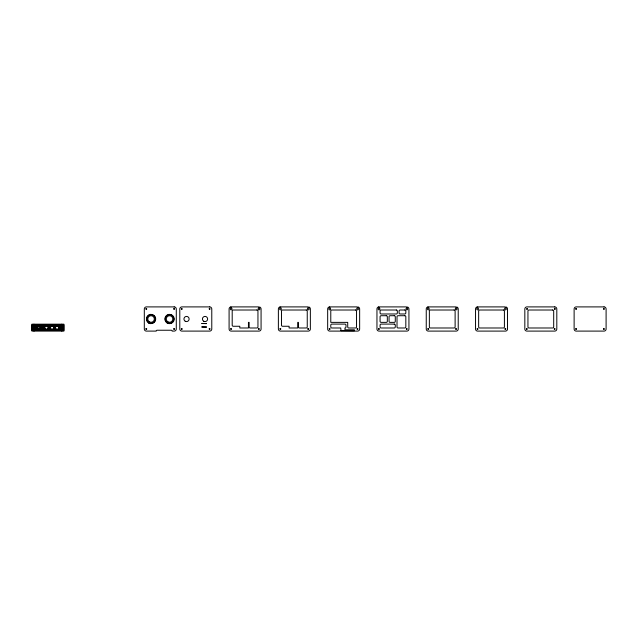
<?xml version="1.0" encoding="UTF-8"?>
<svg xmlns="http://www.w3.org/2000/svg" width="638" height="638" viewBox="0 0 638 638"><rect width="100%" height="100%" fill="white"/><g stroke="black" fill="none" stroke-linecap="round" stroke-linejoin="round"><path stroke-width="0.96" d="M31.9 324.878L63.904 324.878L63.904 331.098L31.924 331.098L31.9 324.184L63.88 324.184L63.88 324.878M31.924 325.571L63.904 325.571M31.924 326.257L63.904 326.257M31.924 326.951L45.003 326.951M47.914 326.951L50.825 326.951M53.728 326.951L55.665 326.951M58.576 326.951L63.904 326.951M31.924 327.645L37.251 327.645M40.162 327.645L45.003 327.645M47.914 327.645L49.852 327.645M53.728 327.645L55.665 327.645M58.576 327.645L63.904 327.645M31.924 328.331L45.003 328.331M47.914 328.331L50.825 328.331M53.728 328.331L55.665 328.331M58.576 328.331L63.904 328.331M31.924 329.025L63.904 329.025M31.924 329.718L63.904 329.718M31.924 330.412L63.904 330.412M62.173 325.571L62.173 329.718M61.806 324.184L61.83 325.571M61.83 329.718L61.83 331.098M61.487 325.571L61.487 329.718M34.34 324.878L34.34 329.718M33.997 325.571L33.974 324.184M33.997 329.718L33.997 331.098M33.654 324.878L33.654 329.718M230.812 306.934L230.812 308.186A0.861 0.861 0 0 0 230.477 309.502A0.861 0.861 0 0 0 231.841 309.502A0.861 0.861 0 0 0 231.506 308.186L231.506 306.902L258.645 306.902L258.645 308.186A0.861 0.861 0 0 0 258.31 309.502A0.861 0.861 0 0 0 259.674 309.502A0.861 0.861 0 0 0 259.339 308.186L259.594 306.99A2.074 2.074 0 0 1 261.07 308.975L261.07 329.025A2.074 2.074 0 0 1 258.988 331.098L231.163 331.098A2.074 2.074 0 0 1 229.09 329.025L229.09 308.975A2.074 2.074 0 0 1 230.557 306.99L230.812 306.934M280.106 306.934L280.106 308.186A0.861 0.861 0 0 0 279.771 309.502A0.861 0.861 0 0 0 281.135 309.502A0.861 0.861 0 0 0 280.8 308.186L280.8 306.902L307.939 306.902L307.931 308.186A0.861 0.861 0 0 0 307.604 309.502A0.861 0.861 0 0 0 308.967 309.502A0.861 0.861 0 0 0 308.632 308.186L308.888 306.99A2.074 2.074 0 0 1 310.355 308.975L310.355 329.025A2.074 2.074 0 0 1 308.282 331.098L280.449 331.098A2.074 2.074 0 0 1 278.375 329.025L278.375 308.975A2.074 2.074 0 0 1 279.851 306.99L280.106 306.934M329.399 306.934L329.391 308.186A0.861 0.861 0 0 0 329.056 309.502A0.861 0.861 0 0 0 330.42 309.502A0.861 0.861 0 0 0 330.093 308.186L330.085 306.902L357.224 306.902L357.224 308.186A0.861 0.861 0 0 0 356.889 309.502A0.861 0.861 0 0 0 358.253 309.502A0.861 0.861 0 0 0 357.918 308.186L358.173 306.99A2.074 2.074 0 0 1 359.649 308.975L359.649 329.025A2.074 2.074 0 0 1 357.575 331.098L329.742 331.098A2.074 2.074 0 0 1 327.669 329.025L327.669 308.975A2.074 2.074 0 0 1 329.136 306.99L329.399 306.934M378.685 306.934L378.685 308.186A0.861 0.861 0 0 0 378.35 309.502A0.861 0.861 0 0 0 379.714 309.502A0.861 0.861 0 0 0 379.379 308.186L379.379 306.902L406.518 306.902L406.518 308.186A0.861 0.861 0 0 0 406.183 309.502A0.861 0.861 0 0 0 407.546 309.502A0.861 0.861 0 0 0 407.211 308.186L407.467 306.99A2.074 2.074 0 0 1 408.934 308.975L408.934 329.025A2.074 2.074 0 0 1 406.861 331.098L379.036 331.098A2.074 2.074 0 0 1 376.954 329.025L376.954 308.975A2.074 2.074 0 0 1 378.43 306.99L378.685 306.934M427.978 306.934L427.97 308.186A0.861 0.861 0 0 0 427.643 309.502A0.861 0.861 0 0 0 429.007 309.502A0.861 0.861 0 0 0 428.672 308.186L428.672 306.902L455.811 306.902L455.803 308.186A0.861 0.861 0 0 0 455.476 309.502A0.861 0.861 0 0 0 456.832 309.502A0.861 0.861 0 0 0 456.505 308.186L456.76 306.99A2.074 2.074 0 0 1 458.228 308.975L458.228 329.025A2.074 2.074 0 0 1 456.154 331.098L428.321 331.098A2.074 2.074 0 0 1 426.248 329.025L426.248 308.975A2.074 2.074 0 0 1 427.715 306.99L427.978 306.934M477.264 306.934L477.264 308.186A0.861 0.861 0 0 0 476.929 309.502A0.861 0.861 0 0 0 478.293 309.502A0.861 0.861 0 0 0 477.966 308.186L477.958 306.902L505.097 306.902L505.097 308.186A0.861 0.861 0 0 0 504.762 309.502A0.861 0.861 0 0 0 506.125 309.502A0.861 0.861 0 0 0 505.79 308.186L506.046 306.99A2.074 2.074 0 0 1 507.521 308.975L507.521 329.025A2.074 2.074 0 0 1 505.448 331.098L477.615 331.098A2.074 2.074 0 0 1 475.541 329.025L475.541 308.975A2.074 2.074 0 0 1 477.009 306.99L477.264 306.934M555.251 308.912C554.334 310.778 553.928 307.309 555.251 308.912M527.419 308.928C526.446 310.77 526.159 307.277 527.419 308.928M145.887 308.84C146.517 310.818 147.426 307.444 145.887 308.84M145.887 328.889C146.517 330.875 147.426 327.493 145.887 328.889M173.711 308.84C174.349 310.818 175.259 307.444 173.711 308.84M173.711 328.889C174.349 330.875 175.259 327.493 173.711 328.889M181.367 308.84C182.005 310.818 182.907 307.444 181.367 308.84M181.367 328.889C182.005 330.875 182.907 327.493 181.367 328.889M201.847 323.514L206.505 323.578L201.871 323.45M201.847 326.975L206.505 327.039L201.847 326.975M209.2 308.84C209.838 310.818 210.739 307.444 209.2 308.84M209.2 328.889C209.838 330.875 210.739 327.493 209.2 328.889M230.661 328.889C231.291 330.875 232.2 327.493 230.661 328.889M258.494 328.889C259.124 330.875 260.033 327.493 258.494 328.889M279.946 328.889C280.584 330.875 281.494 327.493 279.946 328.889M307.779 328.889C308.417 330.875 309.318 327.493 307.779 328.889M329.24 328.889C329.878 330.875 330.779 327.493 329.24 328.889M341.067 330.667L340.716 327.988L331.816 327.988A1.037 1.037 0 0 1 330.779 326.951L330.779 325.133A1.037 1.037 0 0 1 331.816 324.096L344.951 324.096A1.037 1.037 0 0 1 345.987 325.133L345.987 326.951A1.037 1.037 0 0 1 344.951 327.988L344.951 329.806L354.377 329.806L354.353 330.755L341.067 330.667M357.073 328.889C357.711 330.875 358.612 327.493 357.073 328.889M378.533 328.889C379.163 330.875 380.073 327.493 378.533 328.889M406.366 328.889C406.996 330.875 407.905 327.493 406.366 328.889M427.819 328.889C428.457 330.875 429.358 327.493 427.819 328.889M455.652 328.889C456.29 330.875 457.191 327.493 455.652 328.889M477.112 328.889C477.75 330.875 478.652 327.493 477.112 328.889M504.945 328.889C505.575 330.875 506.484 327.493 504.945 328.889M526.406 328.889C527.036 330.875 527.945 327.493 526.406 328.889M554.231 328.889C554.869 330.875 555.778 327.493 554.231 328.889M575.691 308.84C576.329 310.818 577.231 307.444 575.691 308.84M575.691 328.889C576.329 330.875 577.231 327.493 575.691 328.889M603.524 308.84C604.162 310.818 605.063 307.444 603.524 308.84M603.524 328.889C604.162 330.875 605.063 327.493 603.524 328.889M174.214 306.902L146.381 306.902A2.074 2.074 0 0 0 144.308 308.975L144.308 329.025A2.074 2.074 0 0 0 146.381 331.098L156.238 331.098A0.861 0.861 0 0 1 157.1 330.237L171.279 330.237A0.861 0.861 0 0 1 172.14 331.098L174.214 331.098A2.074 2.074 0 0 0 176.287 329.025L176.287 308.975A2.074 2.074 0 0 0 174.214 306.902M209.703 306.902L181.87 306.902A2.074 2.074 0 0 0 179.796 308.975L179.796 329.025A2.074 2.074 0 0 0 181.87 331.098L209.703 331.098A2.074 2.074 0 0 0 211.776 329.025L211.776 308.975A2.074 2.074 0 0 0 209.703 306.902M554.733 306.902L526.9 306.902A2.074 2.074 0 0 0 524.827 308.975L524.827 329.025A2.074 2.074 0 0 0 526.9 331.098L554.733 331.098A2.074 2.074 0 0 0 556.807 329.025L556.807 308.975A2.074 2.074 0 0 0 554.733 306.902M604.026 306.902L576.194 306.902A2.074 2.074 0 0 0 574.12 308.975L574.12 329.025A2.074 2.074 0 0 0 576.194 331.098L604.026 331.098A2.074 2.074 0 0 0 606.1 329.025L606.1 308.975A2.074 2.074 0 0 0 604.026 306.902M256.915 310.012L233.237 310.012A1.037 1.037 0 0 0 232.2 311.049L232.2 325.221A1.037 1.037 0 0 0 233.237 326.257L239.8 326.257L239.8 327.988L248.445 327.988L248.445 322.373L249.139 322.373L249.139 326.951A1.037 1.037 0 0 0 250.176 327.988L256.915 327.988A1.037 1.037 0 0 0 257.951 326.951L257.951 311.049A1.037 1.037 0 0 0 256.915 310.012M306.208 310.012L282.522 310.012A1.037 1.037 0 0 0 281.486 311.049L281.486 325.221A1.037 1.037 0 0 0 282.522 326.257L289.094 326.257L289.094 327.988L297.739 327.988L297.739 322.373L298.432 322.373L298.432 326.951A1.037 1.037 0 0 0 299.469 327.988L306.208 327.988A1.037 1.037 0 0 0 307.245 326.951L307.245 311.049A1.037 1.037 0 0 0 306.208 310.012M355.502 310.012L331.816 310.012A1.037 1.037 0 0 0 330.779 311.049L330.779 322.373L347.718 322.373L347.718 326.951A1.037 1.037 0 0 0 348.755 327.988L355.502 327.988A1.037 1.037 0 0 0 356.538 326.951L356.538 311.049A1.037 1.037 0 0 0 355.502 310.012M396.31 310.012L381.109 310.012A1.037 1.037 0 0 0 380.073 311.049L380.073 312.947A1.037 1.037 0 0 0 381.109 313.984L396.31 313.984A1.037 1.037 0 0 0 397.346 312.947L397.346 311.049A1.037 1.037 0 0 0 396.31 310.012M404.787 310.012L400.114 310.012A1.037 1.037 0 0 0 399.077 311.049L399.077 312.947A1.037 1.037 0 0 0 400.114 313.984L404.787 313.984A1.037 1.037 0 0 0 405.824 312.947L405.824 311.049A1.037 1.037 0 0 0 404.787 310.012M454.081 310.012L430.395 310.012A1.037 1.037 0 0 0 429.358 311.049L429.358 326.951A1.037 1.037 0 0 0 430.395 327.988L454.081 327.988A1.037 1.037 0 0 0 455.117 326.951L455.117 311.049A1.037 1.037 0 0 0 454.081 310.012M503.374 310.012L479.688 310.012A1.037 1.037 0 0 0 478.652 311.049L478.652 326.951A1.037 1.037 0 0 0 479.688 327.988L503.374 327.988A1.037 1.037 0 0 0 504.411 326.951L504.411 311.049A1.037 1.037 0 0 0 503.374 310.012M552.66 310.012L528.982 310.012A1.037 1.037 0 0 0 527.945 311.049L527.945 326.951A1.037 1.037 0 0 0 528.982 327.988L552.66 327.988A1.037 1.037 0 0 0 553.696 326.951L553.696 311.049A1.037 1.037 0 0 0 552.66 310.012M386.293 315.714L381.109 315.714A1.037 1.037 0 0 0 380.073 316.751L380.073 321.337A1.037 1.037 0 0 0 381.109 322.373L386.293 322.373A1.037 1.037 0 0 0 387.33 321.337L387.33 316.751A1.037 1.037 0 0 0 386.293 315.714M394.244 315.714L390.097 315.714A1.037 1.037 0 0 0 389.06 316.751L389.06 321.337A1.037 1.037 0 0 0 390.097 322.373L394.244 322.373A1.037 1.037 0 0 0 395.281 321.337L395.281 316.751A1.037 1.037 0 0 0 394.244 315.714M404.787 315.714L398.048 315.714A1.037 1.037 0 0 0 397.011 316.751L397.011 326.951A1.037 1.037 0 0 0 398.048 327.988L404.787 327.988A1.037 1.037 0 0 0 405.824 326.951L405.824 316.751A1.037 1.037 0 0 0 404.787 315.714M394.244 324.096L381.109 324.096A1.037 1.037 0 0 0 380.073 325.133L380.073 326.951A1.037 1.037 0 0 0 381.109 327.988L394.244 327.988A1.037 1.037 0 0 0 395.281 326.951L395.281 325.133A1.037 1.037 0 0 0 394.244 324.096M203.737 321.249A2.592 2.592 0 0 0 207.629 319A2.592 2.592 0 0 0 203.737 316.751A2.592 2.592 0 0 0 203.737 321.249M185.243 321.249A2.592 2.592 0 0 0 189.127 319A2.592 2.592 0 0 0 185.243 316.751A2.592 2.592 0 0 0 185.243 321.249M167.212 323.043A4.665 4.665 0 0 0 174.214 319A4.665 4.665 0 0 0 167.212 314.957A4.665 4.665 0 0 0 167.212 323.043M148.718 323.043A4.665 4.665 0 0 0 155.72 319A4.665 4.665 0 0 0 148.718 314.957A4.665 4.665 0 0 0 148.718 323.043M167.387 322.74A4.322 4.322 0 0 0 173.871 319A4.322 4.322 0 0 0 167.387 315.26A4.322 4.322 0 0 0 167.387 322.74M167.906 321.847A3.286 3.286 0 0 0 172.834 319A3.286 3.286 0 0 0 167.906 316.153A3.286 3.286 0 0 0 167.906 321.847M148.893 322.74A4.322 4.322 0 0 0 155.377 319A4.322 4.322 0 0 0 148.893 315.26A4.322 4.322 0 0 0 148.893 322.74M149.412 321.847A3.286 3.286 0 0 0 154.34 319A3.286 3.286 0 0 0 149.412 316.153A3.286 3.286 0 0 0 149.412 321.847M37.674 329.368A1.986 1.986 0 0 0 40.657 327.645A1.986 1.986 0 0 0 37.674 325.922A1.986 1.986 0 0 0 37.674 329.368M37.801 329.144A1.731 1.731 0 0 0 40.393 327.645A1.731 1.731 0 0 0 37.801 326.146A1.731 1.731 0 0 0 37.801 329.144M50.171 329.32A2.345 2.345 0 0 0 54.07 328.219A2.345 2.345 0 0 0 51.168 325.388A2.345 2.345 0 0 0 50.171 329.32M50.386 329.096A2.034 2.034 0 0 0 53.775 328.139A2.034 2.034 0 0 0 51.247 325.691A2.034 2.034 0 0 0 50.386 329.096M44.812 329.32A2.345 2.345 0 0 0 48.719 328.219A2.345 2.345 0 0 0 45.808 325.388A2.345 2.345 0 0 0 44.812 329.32M45.027 329.096A2.034 2.034 0 0 0 48.416 328.139A2.034 2.034 0 0 0 45.888 325.691A2.034 2.034 0 0 0 45.027 329.096M55.53 329.32A2.345 2.345 0 0 0 59.43 328.219A2.345 2.345 0 0 0 56.527 325.388A2.345 2.345 0 0 0 55.53 329.32M55.745 329.096A2.034 2.034 0 0 0 59.135 328.139A2.034 2.034 0 0 0 56.607 325.691A2.034 2.034 0 0 0 55.745 329.096"/></g></svg>
